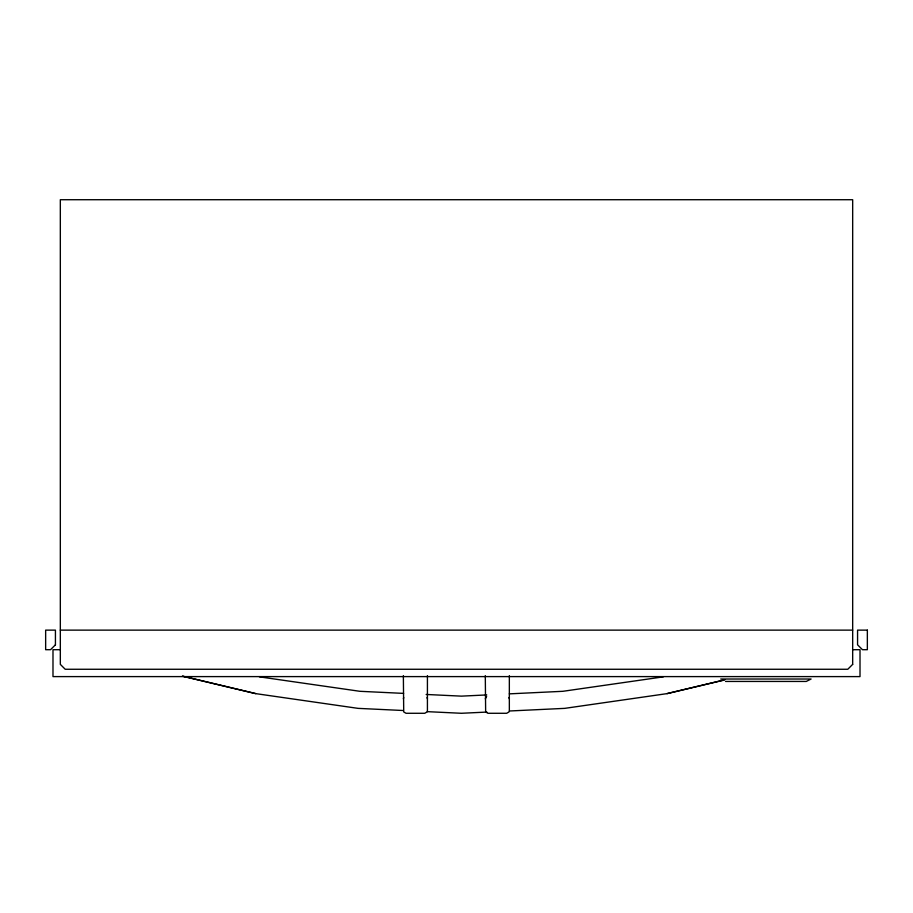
<?xml version="1.0" encoding="UTF-8"?>
<svg xmlns="http://www.w3.org/2000/svg" width="913" height="913" viewBox="0 0 913 913"><rect width="100%" height="100%" fill="white"/><g stroke="black" fill="none" stroke-linecap="round" stroke-linejoin="round"><path stroke-width="1.37" d="M403.363 698.822L403.717 697.475M485.294 698.822L486.629 696.505M509.522 710.987L564.725 708.362L667.015 693.629L724.865 679.797M667.015 693.629L723.815 680.128M663.374 676.841L562.899 691.301L509.328 693.857M486.766 694.93L461.396 696.14L426.143 694.462M486.869 712.072L461.396 713.281L427.421 711.661M60.326 630.13L852.674 630.13M60.326 649.702L52.988 649.702L52.988 676.601L860.012 676.601L860.012 649.702L852.674 649.702M720.711 679.021L811.098 679.021L806.259 681.44L725.561 681.44M403.592 693.389L359.882 691.301L259.406 676.841M403.352 710.519L358.056 708.362L255.766 693.629L182.349 676.179M182.771 676.179L255.766 693.629M508.986 697.475L509.34 698.822M427.056 697.475L427.421 698.822M509.34 675.643L509.34 710.599L508.986 711.946L506.669 713.281L487.964 713.281L485.648 711.946L485.294 675.643M427.421 675.643L427.421 710.599L427.056 711.946L424.739 713.281L406.045 713.281L403.717 711.946L403.363 675.643M55.431 644.806L50.546 649.702L45.65 649.702L45.65 630.13L55.431 630.13L55.431 644.806M852.674 664.367L847.789 669.263L65.211 669.263L60.326 664.367L60.326 199.719L852.674 199.719L852.674 664.367M867.35 630.13L857.569 630.13L857.569 644.806L862.454 649.702L867.35 649.702L867.35 630.13"/></g></svg>
